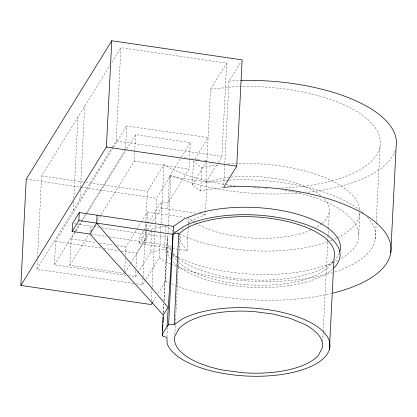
<?xml version="1.0" encoding="UTF-8"?>
<svg xmlns="http://www.w3.org/2000/svg" width="417" height="417" viewBox="0 0 417 417"><rect width="100%" height="100%" fill="white"/><g stroke="black" fill="none" stroke-linecap="round" stroke-linejoin="round"><path stroke-width="0.31" stroke-dasharray="2.08 1.56" d="M195.109 158.846L208.047 137.631L126.544 125.95L125.59 149.354L82.019 220.046M163.97 300.808L167.285 237.382L101.889 227.786M133.69 283.383L36.92 269.189L37.348 260.761M37.509 257.524L41.648 175.875L109.947 65.36M125.924 275.262L54.45 264.779L55.638 241.375L113.247 147.592M124.568 273.338L69.816 265.306L71.161 238.832L126.372 149.505M73.178 210.522L73.637 201.447M73.804 198.211L77.906 117.208M79.923 199.607L80.382 190.538M80.549 187.296L84.651 106.293M90.036 232.201L90.343 226.092M112.402 147.06L116.161 140.972L120.888 47.663L226.634 63.175L221.907 156.49L217.465 163.678M124.699 270.753L125.319 258.488M125.486 255.261L125.908 246.864L136.369 229.939M101.175 214.573L134.232 161.087L134.691 152.049M134.722 151.402L135.572 134.613L190.324 142.645L189.474 159.435M128.499 275.642L135.582 276.679L135.879 270.831M136.041 267.578L136.766 253.275L149.932 231.977M188.265 226.931L187.061 250.627L139.085 243.591L139.398 237.398L143.448 230.841M136.255 283.758L142.666 284.702L143.026 277.571M143.057 276.924L147.389 191.387L164.022 164.475L167.676 166.909A121.514 50.582 2.9 0 0 225.441 184.622M145.851 244.581L146.92 223.543M146.951 222.897L147.509 211.919L184.856 217.398M137.944 272.859L150.772 252.108L151.955 228.698L165.731 225.894L165.398 232.394M151.392 300.673L152.049 287.709M152.085 287.063L154.905 231.336M154.936 230.69L155.301 223.559M155.333 222.913L156.578 198.289L170.934 175.062L185.544 181.025A135.697 56.488 2.9 0 0 301.157 192.852M147.529 229.929L161.04 208.067L161.353 201.875L168.124 202.87L188.984 169.12L189.443 160.081M146.059 279.208L159.299 257.789L160.576 232.519M160.613 231.868L161.004 224.091M161.035 223.444L164.022 164.475M172.315 254.318A104.625 43.556 2.9 0 1 164.543 249.298L165.367 233.046M167.806 209.058L169.464 176.396L181.093 157.584M163.48 312.515L163.907 304.097M164.069 300.86L166.826 246.457M158.033 293.5L165.549 281.334L167.978 233.384M168.015 232.738L170.934 175.062M166.998 336.957L167.457 327.856M174.806 334.856L175.333 324.509M175.364 323.863L179.889 234.62L180.994 242.72L187.061 250.627M188.296 226.29L188.427 223.731M188.458 223.09L188.719 217.966M222.949 187.759A104.625 43.556 2.9 0 0 200.572 191.007L192.263 184.971L193.452 161.567L194.775 159.388M200.572 191.007L201.76 167.603L193.452 161.567M228.756 180.196L205.847 182.479L210.575 89.165L226.634 63.175M187.895 223.674L192.498 220.051L205.357 214.567L207.009 181.906A74.122 30.858 2.9 0 1 228.667 177.392M223.726 184.83L224.773 164.095M224.81 163.448L228.98 81.153L241.448 60.976M322.701 341.674L323.159 332.599M323.191 331.953L327.757 241.844M327.788 241.198L327.986 237.309M328.017 236.658L328.377 229.527M328.414 228.881L329.232 212.675A74.122 30.858 2.9 0 0 324.014 198.591M358.74 234.364L359.824 212.91M375.352 239.066L376.207 222.219M376.238 221.573L380.08 145.757M163.36 312.453L163.803 304.04M182.453 229.564L183.266 227.958M329.232 212.675L325.312 220.405A74.122 30.858 2.9 0 1 322.289 223.356M192.263 184.971L206.535 161.556M113.586 147.034L126.544 125.95M54.45 264.779L74.872 231.643M75.211 231.091L81.68 220.598M111.657 62.597L120.888 47.663M36.92 269.189L112.058 147.613M126.711 148.952L135.572 134.613M69.816 265.306L88.904 234.427M90.948 231.117L92.313 228.912M97.422 220.64L100.831 215.125M136.708 229.392L140.758 222.84M141.097 222.292L147.509 211.919M181.431 157.032L190.324 142.645M143.787 230.293L147.842 223.736M148.181 223.189L161.353 201.875M139.085 243.591L147.191 230.476M150.271 231.43L151.955 228.698M124.907 272.791L130.307 264.055M130.641 263.508L146.169 238.394L139.398 237.398M135.582 276.679L137.605 273.406M142.666 284.702L145.721 279.755M205.847 182.479L217.121 164.23M152.903 301.793L156.667 295.71M150.772 252.108L164.543 249.298M228.98 81.153L234.49 80.601A135.697 56.488 2.9 0 1 240.171 80.424M210.575 89.165L235.318 86.7A121.514 50.582 2.9 0 1 378.323 133.148A121.514 50.582 2.9 0 1 279.437 188.124M229.366 180.134L230.591 180.014A121.514 50.582 2.9 0 1 363.118 212.847M184.47 157.798L185.747 157.98M191.507 158.809L192.79 158.992M195.349 159.357L196.631 159.544M197.267 159.633L199.832 160.003M204.309 160.644L206.868 161.009M116.161 140.972L221.907 156.49M134.232 161.087L188.984 169.12M169.464 176.396L207.009 181.906M41.648 175.875L83.301 181.984M85.866 182.359L147.389 191.387M26.235 179.164L80.815 187.17M81.456 187.264L156.578 198.289M161.04 208.067L195.813 213.17M199.628 213.728L205.357 214.567M73.793 223.663L75.706 223.945M76.342 224.038L93.549 226.567M94.19 226.66L99.324 227.411M91.224 234.224L106.611 236.481M109.176 236.856L166.883 245.321M71.161 238.832L96.28 242.517M99.501 242.991L114.315 245.165M116.89 245.545L125.908 246.864M55.638 241.375L101.352 248.084M103.927 248.459L118.736 250.633M121.316 251.008L136.766 253.275M171.575 246.598L166.909 244.821L167.16 252.749A87.002 36.216 2.9 0 0 170.636 259.051M165.549 281.334L169.057 282.768M171.397 283.722L174.9 285.15M175.489 285.39L180.165 287.297A135.697 56.488 2.9 0 0 331.724 293.396M159.299 257.789L162.948 260.224A121.514 50.582 2.9 0 0 170.631 263.883M171.064 250.648L167.535 245.285L167.285 237.382M173.039 253.651L173.696 254.651A87.002 36.216 2.9 0 0 177.621 258.144M284.952 190.282A104.625 43.556 2.9 0 1 340.606 258.837M337.848 260.328A104.625 43.556 2.9 0 1 333.704 262.314M333.089 262.585A104.625 43.556 2.9 0 1 178.304 257.451M177.684 257.148A104.625 43.556 2.9 0 1 172.888 254.641M359.897 212.847A104.625 43.556 2.9 0 1 337.296 237.789M336.701 238.076A104.625 43.556 2.9 0 1 332.391 239.983M331.755 240.244A104.625 43.556 2.9 0 1 328.273 241.579M327.71 241.777A104.625 43.556 2.9 0 1 179.492 234.046M178.867 233.744A104.625 43.556 2.9 0 1 176.427 232.509M175.828 232.191A104.625 43.556 2.9 0 1 174.071 231.237M173.503 230.914A104.625 43.556 2.9 0 1 166.195 226.238M201.76 167.603A104.625 43.556 2.9 0 1 220.15 164.746M228.042 164.043A104.625 43.556 2.9 0 1 359.892 210.366M321.788 223.767A74.122 30.858 2.9 0 1 315.622 227.802M310.665 230.184A74.122 30.858 2.9 0 1 249.955 237.893L231.028 235.464A74.122 30.858 2.9 0 1 197.486 224.148M196.887 223.804A74.122 30.858 2.9 0 1 195.146 222.756M194.583 222.402A74.122 30.858 2.9 0 1 189.141 218.341M231.19 177.11A74.122 30.858 2.9 0 1 260.818 176.74L279.75 179.169A74.122 30.858 2.9 0 1 321.199 195.912M339.292 253.176A87.002 36.216 2.9 0 1 334.752 259.994M333.021 261.678A87.002 36.216 2.9 0 1 258.019 280.073A87.002 36.216 2.9 0 1 178.106 258.524M332.641 269.142A87.002 36.216 2.9 0 1 257.643 287.537A87.002 36.216 2.9 0 1 177.731 265.989M177.241 265.608A87.002 36.216 2.9 0 1 172.362 261.11M332.964 261.068A81.92 34.1 2.9 0 1 261.188 285.259A81.92 34.1 2.9 0 1 177.559 261.282M176.61 260.281A81.92 34.1 2.9 0 1 173.185 255.611M367.518 217.221A121.514 50.582 2.9 0 1 334.236 272.098M332.531 272.64A121.514 50.582 2.9 0 1 176.6 266.343M175.984 266.103A121.514 50.582 2.9 0 1 171.21 264.133M395.139 150.615A135.697 56.488 2.9 0 1 306.365 192.346M267.182 188.218A121.514 50.582 2.9 0 1 264.581 188.171M259.374 188.01A121.514 50.582 2.9 0 1 252.264 187.634M235.558 186.065A121.514 50.582 2.9 0 1 226.066 184.721"/><path stroke-width="0.63" d="M339.855 251.55A87.002 36.216 2.9 0 0 296.002 213.822A87.002 36.216 2.9 0 0 199.733 212.957L183.902 219.076L173.498 226.389L167.076 326.553L162.249 334.283L162.296 335.831L166.962 337.608L167.149 343.472A81.92 34.1 2.9 0 0 280.448 374.68A81.92 34.1 2.9 0 0 312.396 323.514A81.92 34.1 2.9 0 0 182.557 318.791L174.17 324.697L168.619 324.791L167.076 326.553M168.619 324.791L173.097 234.333L78.865 220.51L72.12 231.419L89.942 234.036L163.224 315.038L162.249 334.283M152.565 302.346L151.199 304.561L20.85 285.437L26.235 179.164L111.777 40.762L242.121 59.886L236.741 166.159L223.595 187.426L229.11 186.873A135.697 56.488 2.9 0 1 380.247 226.53A135.697 56.488 2.9 0 1 332.974 293.088M72.12 231.419L72.522 223.481L79.266 212.566L173.498 226.389M78.865 220.51L79.266 212.566M89.942 234.036L96.687 223.121L97.088 215.182M20.85 285.437L106.392 147.034L111.777 40.762M162.296 335.831L162.427 333.24M162.557 330.65L162.854 324.822M162.953 322.878L163.25 317.05M174.17 324.697L178.778 233.682L187.17 227.781A81.92 34.1 2.9 0 1 283.06 220.51A81.92 34.1 2.9 0 1 334.017 258.363L329.404 349.373M390.765 252.822L396.15 146.549A135.697 56.488 2.9 0 0 240.812 80.408M163.224 315.038L168.051 307.308L96.687 223.121M178.778 233.682L173.227 233.781L183.522 226.535A87.002 36.216 2.9 0 1 295.622 221.286A87.002 36.216 2.9 0 1 333.892 267.954M106.392 147.034L236.741 166.159M178.632 329.065L174.713 336.795A74.122 30.858 2.9 0 0 224.195 370.301L243.121 372.73A74.122 30.858 2.9 0 0 318.479 355.242L322.404 347.512A74.122 30.858 2.9 0 0 304.613 324.317L290.185 318.348L272.916 314.001L253.989 311.572A74.122 30.858 2.9 0 0 178.632 329.065"/></g></svg>
